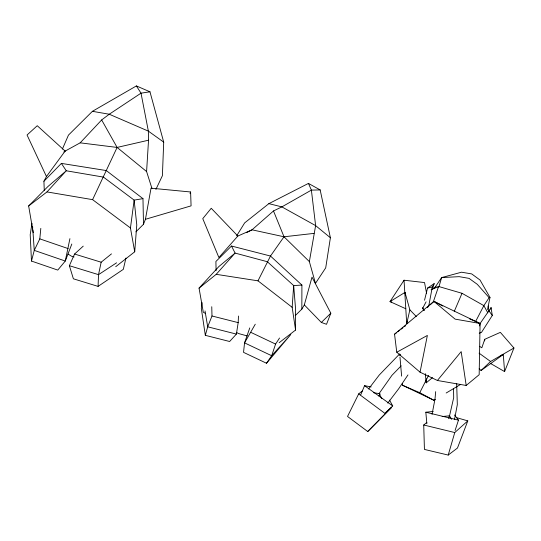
<?xml version="1.0" encoding="UTF-8"?>
<svg xmlns="http://www.w3.org/2000/svg" width="541" height="541" viewBox="0 0 541 541"><rect width="100%" height="100%" fill="white"/><g stroke="black" fill="none" stroke-linecap="round" stroke-linejoin="round"><path stroke-width="0.81" d="M279.136 342.724L295.575 330.044L295.575 309.026L293.675 285.567L267.322 261.716L235.092 253.08L231.494 246.027L215.9 261.486L216.096 270.642M295.21 315.64L301.837 309.134L301.912 285.073L270.486 256.042L231.494 246.027M469.284 318.703L480.09 323.477L479.164 374.71L466.193 385.463L437.405 380.485L420.046 372.174L396.756 352.232L394.551 334.216L433.902 301.371L480.09 323.477L479.59 325.932M432.462 377.618L426.213 382.839L426.294 378.937M83.24 246.141L74.563 254.04L69.376 265.705L73.387 278.804L98.077 286.385L98.523 274.652L101.167 262.209L111.48 253.878M62.404 149.052L68.457 135.115L92.416 111.324L136.386 85.931L149.972 91.801L163.707 142.127L162.395 175.697L155.889 189.445M202.111 302.622L201.313 308.438L205.323 335.339L229.627 341.499L236.39 334.088L238.182 322.625L238.486 316.025M484.662 340.904L484.736 339.302L500.351 332.363L513.95 348.005L504.591 371.586L490.302 363.336M151.94 188.403L146.591 171.544L148.538 140.2L148.362 131.125L141.018 93.167L136.386 85.931M295.575 330.044L292.16 307.308L293.675 285.567L301.912 285.073M115.713 266.713L134.716 251.795L136.778 224.887L134.141 200.109L103.432 177.096L66.259 170.78L61.383 163.396L43.916 181.269L44.267 190.31M435.681 391.643L434.978 399.19L432.043 414.372M71.818 244.018L65.285 261.033L57.759 270.087L31.479 261.06L34.266 250.375L39.811 238.858L40.812 228.376M134.716 251.795L130.449 227.977L134.141 200.109L142.973 198.648L143.487 224.285L135.872 231.879M308.438 183.413L320.164 189.918L330.395 237.763L325.709 267.849L315.471 283.356L309.364 261.607L315.619 225.604L311.386 190.114L308.438 183.413L268.87 203.646L244.64 222.899L236.681 235.815M426.558 293.188L424.543 282.564L404.039 280.218L406.71 323.606L407.082 321.226M32.007 223.291L30.201 234.666L31.479 261.06M32.839 229.871L34.266 250.375L65.285 261.033L69.917 238.655M145.441 219.294L151.027 188.18L190.608 191.981L191.081 205.864L145.441 219.294L143.487 224.285M428.621 306.646L432.327 286.919L434.173 283.606L427.546 288.089L424.523 300.255M454.508 419.512L457.321 404.621L456.672 383.528M448.76 418.7L449.402 415.42M420.046 372.174L427.37 335.44L396.756 352.232M487.522 309.608L489.997 297.415L480.016 280.022L471.705 273.915L461.527 272.204L441.639 277.58L434.579 288.022M451.715 419.322L449.551 415.819L453.689 397.682L453.534 388.519M406.71 323.606L409.868 309.865L404.986 292.404L390.014 301.614L405.811 308.755M125.938 258.043L123.307 269.35L98.077 286.385M304.326 304.908L312.001 277.134L330.822 313.198L326.521 324.296L321.34 322.443L304.326 304.908L301.837 309.134M205.323 335.339L207.697 326.811L211.991 315.985L211.761 306.74M426.863 422.406L423.725 424.996L424.428 449.422L448.212 455.069L454.765 432.543L467.796 420.878L456.516 417.638M442.842 277.472L441.639 277.58L439.109 286.203L437.885 287.203M455.082 430.501L458.47 420.154L454.501 414.92M490.592 309.121L491.066 307.673L492.296 315.477L481.476 332.417L479.231 333.182M279.535 338.017L275.572 344.083L271.677 355.728L266.51 363.248L243.538 352.353L244.552 342.866L249.766 327.92M433.321 301.851L438.589 286.473L462.028 293.303L483.857 305.624L487.84 312.867M484.736 339.302L481.835 347.768L479.718 346.423M432.171 289.367L434.173 283.606M467.796 420.878L457.476 448.029L448.212 455.069M190.019 193.502L190.608 191.981M360.732 394.802L364.566 385.679L371.18 386.91M454.257 311.413L462.028 293.303M148.538 140.2L117.113 147.429L92.592 199.649L46.999 191.92L28.646 205.965L33.231 232.671M205.438 313.476L203.294 312.171L199.047 288.13L216.217 274.328L257.989 280.833L270.486 256.042L284.011 236.782L313.956 233.394M362.511 390.805L358.69 393.882L347.525 416.448L367.745 431.529L391.413 407.576L367.745 431.529M402.261 383.555L402.403 385.206L419.755 392.698L428.546 375.461M475.613 321.503L483.857 305.624M426.085 301.851L422.589 308.485L424.137 310.453M43.916 181.269L46.452 176.528L65.13 151.067L37.248 125.722L27.05 135L46.452 176.528M266.51 363.248L290.794 334.541L271.677 355.728L244.552 342.866L255.271 324.208M404.039 280.218L390.014 301.614L391.61 302.02M479.82 323.87L491.066 307.673M484.1 305.232L489.138 297.678L489.997 297.415M407.968 374.927L398.676 388.763L387.769 403.092M378.795 396.019L380.228 393.976M373.594 392.719L379.079 393.571L391.961 375.312L401.158 365.838M368.583 388.959L379.261 375.014L398.967 354.632L400.563 354.781M437.405 380.485L461.175 351.616L466.193 385.463M237.864 236.025L218.895 257.536L202.767 218.645L211.233 208.271L237.864 236.025L252.032 229.817L273.496 210.956L281.868 206.885L311.386 190.114L320.164 189.918M216.217 274.328L235.092 253.08L218.909 266.51L199.047 288.13M46.999 191.92L66.259 170.78L47.946 186.51L28.646 205.965M64.785 151.284L80.163 142.838L101.661 119.946L109.255 114.232L141.018 93.167L149.972 91.801M321.34 322.443L330.822 313.198M427.255 307.66L428.465 306.517M430.278 304.806L433.902 301.371L442.788 306.003M479.177 368.827L481.057 370.504L490.586 361.489L513.95 348.005M385.517 412.634L392.732 405.939L389.547 400.124M394.551 334.216L396.519 332.708M397.831 331.707L399.792 330.206M401.104 329.199L403.072 327.697M404.384 326.696L405.689 325.696M63.831 152.001L65.13 151.067M481.057 370.504L503.286 354.497L504.591 371.586M116.586 262.804L98.523 274.652L69.376 265.705M402.403 385.206L433.923 400.286L435.363 399.434M446.169 393.009L460.574 384.448M431.759 289.178L436.073 286.622M246.818 232.515L252.032 229.817L284.011 236.782L309.364 261.607M431.096 289.793L438.589 286.473M501.027 355.423L503.286 354.497M427.546 288.089L432.327 286.919M426.849 423.725L425.835 412.222L433.246 411.464M442.139 416.536L449.551 415.819M441.639 277.58L459.194 276.661L469.061 278.378L477.27 284.309L489.138 297.678M80.163 142.838L117.113 147.429L146.591 171.544M61.383 163.396L106.266 170.55L142.973 198.648M92.416 111.324L109.255 114.232L148.362 131.125L163.707 142.127M480.09 323.477L455.089 319.122L433.902 301.371M425.835 412.222L458.47 420.154M423.725 424.996L454.765 432.543M268.87 203.646L281.868 206.885L315.619 225.604L330.395 237.763M211.991 315.985L238.182 322.625M236.39 334.088L207.697 326.811L205.039 310.974M74.083 256.948L71.662 256.299L68.105 254.108M247.223 335.941L238.324 333.472L236.897 332.6M74.563 254.04L101.167 262.209M39.811 238.858L68.125 248.59M250.808 332.343L275.572 344.083M419.755 392.698L433.923 400.286M364.566 385.679L392.732 405.939M479.076 353.151L490.586 361.489M358.69 393.882L385.185 413.574M92.592 199.649L130.449 227.977M257.989 280.833L292.16 307.308M409.868 309.865L416.286 316.505M488.969 310.879L492.296 315.477M101.661 119.946L117.113 147.429M379.079 393.571L381.838 398.568M422.71 307.559L424.063 310.419M273.496 210.956L284.011 236.782M404.986 292.404L405.513 294.818M488.225 306.01L488.929 311.697M425.314 373.709L426.213 382.839M399.698 353.841L399.84 355.491M399.982 357.141L401.618 376.123M32.609 226.591L32.724 228.228"/></g></svg>
